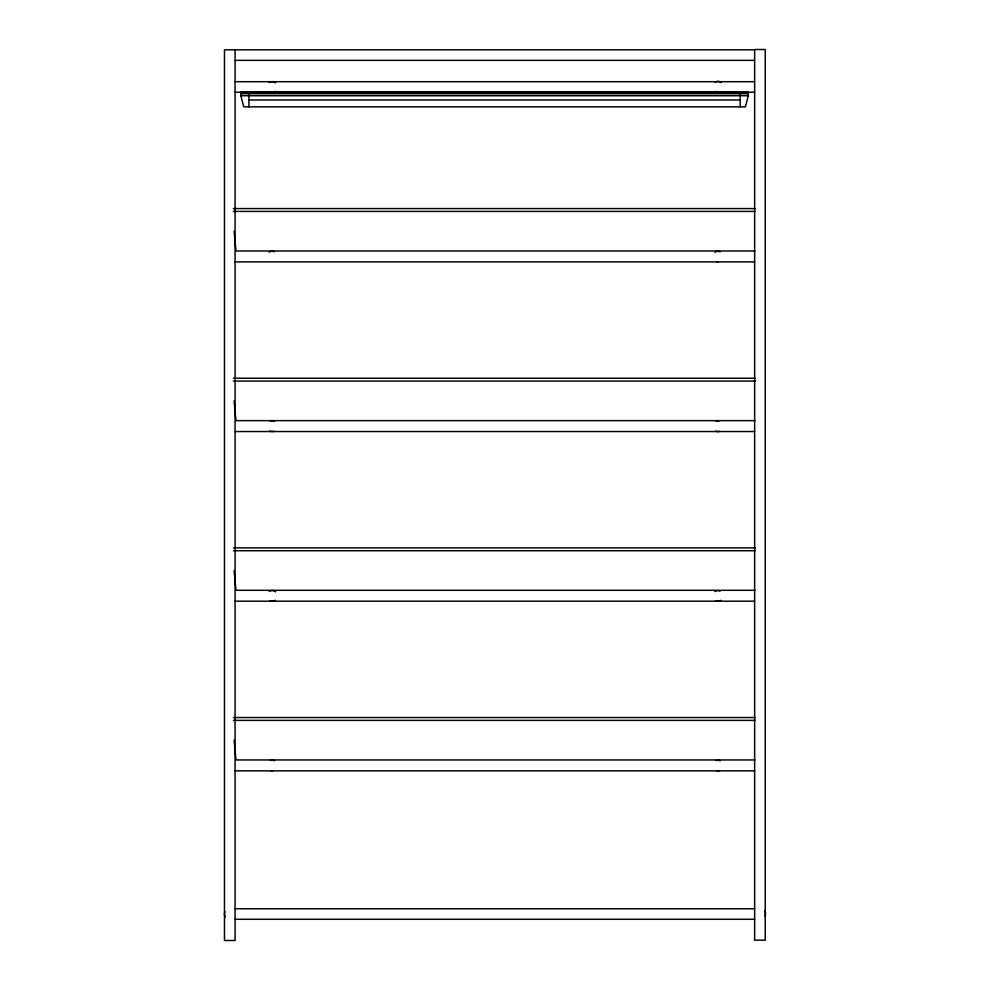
<?xml version="1.0" encoding="UTF-8"?>
<svg xmlns="http://www.w3.org/2000/svg" width="990" height="990" viewBox="0 0 990 990"><rect width="100%" height="100%" fill="white"/><g stroke="black" fill="none" stroke-linecap="round" stroke-linejoin="round"><path stroke-width="1.49" d="M748.279 95.733L745.421 106.833L243.738 106.833L240.867 95.733L240.867 91.922L748.279 91.922L748.279 95.733L240.867 95.733M754.64 49.5L765.245 49.5L765.245 940.178L754.64 940.178L754.64 420.998M754.64 60.353L235.076 60.353L235.076 49.809M235.076 81.7L754.64 81.7M235.076 92.243L754.64 92.243M240.867 93.691L748.279 93.691M248.948 99.965L740.198 99.965M233.43 208.581L755.308 208.581M233.43 211.415L755.308 211.415M755.048 250.99L235.991 250.99L234.085 231.301M235.076 261.892L754.64 261.892M233.43 378.229L755.308 378.229M233.43 381.076L755.308 381.076M755.048 420.639L235.991 420.639L234.085 400.95M754.64 431.541L235.076 431.541L235.076 60.65M233.43 547.878L755.308 547.878M233.43 550.725L755.308 550.725M755.048 590.3L235.991 590.3L234.085 570.599M235.076 601.19L754.64 601.19M233.43 717.54L755.308 717.54M233.43 720.374L755.308 720.374M755.048 759.949L235.991 759.949L234.085 740.26M235.076 770.851L754.64 770.851M235.076 908.746L754.64 908.746M235.076 919.289L754.64 919.289M754.64 420.614L754.64 49.809L224.47 49.822L224.47 940.5L235.076 940.5L235.076 431.764M740.198 91.922L740.198 106.784M248.948 91.922L248.948 106.784M719.569 91.637A5.297 5.297 0 0 1 715.523 91.402M714.842 82.244A5.297 5.297 0 0 1 721.289 82.603M275.158 91.303A5.297 5.297 0 0 1 269.874 91.699M269.193 82.541A5.297 5.297 0 0 1 275.641 82.9M718.22 261.917A5.297 5.297 0 0 1 716.834 261.843M714.842 252.252A5.297 5.297 0 0 1 720.126 251.856M269.193 252.19A5.297 5.297 0 0 1 274.478 251.794M719.569 431.293A5.297 5.297 0 0 1 715.523 431.058M716.079 421.282A5.297 5.297 0 0 1 718.814 421.072M273.921 431.232A5.297 5.297 0 0 1 269.874 430.996M270.431 421.22A5.297 5.297 0 0 1 274.478 421.443M720.807 600.324A5.297 5.297 0 0 1 715.523 600.72M714.842 591.562A5.297 5.297 0 0 1 720.126 591.166M275.158 600.262A5.297 5.297 0 0 1 269.874 600.645M269.193 591.488A5.297 5.297 0 0 1 275.641 591.859M719.569 770.591A5.297 5.297 0 0 1 716.834 770.802M716.079 760.592A5.297 5.297 0 0 1 720.126 760.815M272.572 770.814A5.297 5.297 0 0 1 271.186 770.74M270.431 760.518A5.297 5.297 0 0 1 274.478 760.753M764.614 910.701A5.297 5.297 0 0 1 765.01 915.985M225.386 916.963A5.297 5.297 0 0 1 224.99 911.666"/></g></svg>
